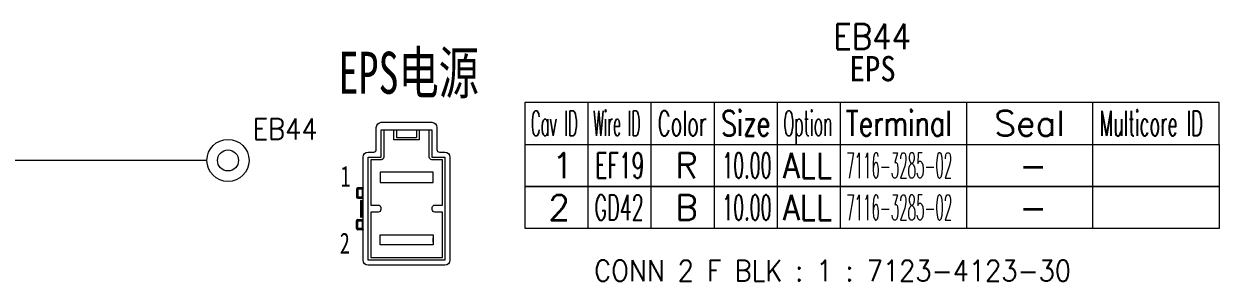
# Model space of a CAD drawing. Header units: inches. Extents: x 47316 to 59086, y 3141 to 11743.
# Drawn here: x 55426.1 to 55568.2, y 9662.5 to 9693.1 of the extents above; entities that cross this region are included whole.
import ezdxf

# ---------------------------------------------------------------- set-up
doc = ezdxf.new("R2010")
doc.units = ezdxf.units.IN
doc.header["$MEASUREMENT"] = 0
doc.styles.add('MtX_FangSong_GB2312', font='')
doc.styles.add('MtX_FangSong_GB2312_1', font='')
doc.styles.get("Standard").update_dxf_attribs({"font": ''})
doc.styles.get('MtX_FangSong_GB2312').set_extended_font_data('FangSong_GB2312')
doc.styles.get('MtX_FangSong_GB2312_1').set_extended_font_data('FangSong_GB2312', bold=True)
doc.styles.get('Standard').set_extended_font_data('SimSun')
doc.linetypes.add('_VH_FELT_TAPE', pattern='A,0.4,-0.7,["FELT",Standard,S=0.3,R=0,X=-0.5,Y=-0.15],-0.7', length=1.8)

msp = doc.modelspace()

# ---------------------------------------------------------------- linework, layer by layer
at = {"color": 0, "linetype": 'Continuous', "lineweight": 15}
for p, q in [((55485.73, 9683.74), (55568.23, 9683.74)), ((55485.73, 9678.74), (55485.73, 9683.74)), ((55468.63, 9681.36), (55474.63, 9681.36)), ((55468.03, 9678.12), (55468.03, 9680.76)), ((55468.63, 9680.46), (55470.43, 9680.46)), ((55468.63, 9677.22), (55468.63, 9680.46)), ((55468.93, 9680.46), (55468.93, 9677.22)), ((55470.13, 9679.26), (55470.13, 9680.46)), ((55470.43, 9680.46), (55470.43, 9679.56)), ((55470.43, 9680.46), (55472.83, 9680.46)), ((55472.83, 9680.46), (55472.83, 9679.56)), ((55472.83, 9680.46), (55474.63, 9680.46)), ((55473.13, 9680.46), (55473.13, 9679.26)), ((55474.33, 9677.22), (55474.33, 9680.46)), ((55474.63, 9680.46), (55474.63, 9677.22)), ((55475.23, 9680.76), (55475.23, 9678.12)), ((55473.13, 9679.26), (55470.13, 9679.26)), ((55470.43, 9679.56), (55472.83, 9679.56)), ((55485.73, 9678.74), (55568.23, 9678.74)), ((55466.47, 9675.04), (55466.47, 9677.22)), ((55467.07, 9677.82), (55467.73, 9677.82)), ((55467.07, 9675.04), (55467.07, 9677.22)), ((55467.07, 9677.22), (55468.63, 9677.22)), ((55468.63, 9676.92), (55467.37, 9676.92)), ((55467.37, 9676.92), (55467.37, 9675.04)), ((55474.63, 9677.22), (55476.19, 9677.22)), ((55475.89, 9676.92), (55474.63, 9676.92)), ((55475.53, 9677.82), (55476.19, 9677.82)), ((55475.89, 9675.04), (55475.89, 9676.92)), ((55476.19, 9677.22), (55476.19, 9675.04)), ((55476.79, 9677.22), (55476.79, 9675.04)), ((55468.48, 9675.42), (55468.48, 9674.22)), ((55468.89, 9675.42), (55468.48, 9675.42)), ((55474.78, 9675.42), (55469.54, 9675.42)), ((55466.47, 9667.13), (55466.47, 9675.04)), ((55467.07, 9667.13), (55467.07, 9675.04)), ((55467.37, 9675.04), (55467.37, 9671.52)), ((55468.48, 9674.57), (55468.48, 9674.22)), ((55468.48, 9674.22), (55474.78, 9674.22)), ((55475.89, 9671.52), (55475.89, 9675.04)), ((55476.19, 9675.04), (55476.19, 9667.13)), ((55476.79, 9675.04), (55476.79, 9667.13)), ((55467.37, 9671.52), (55467.97, 9671.52)), ((55467.97, 9671.52), (55468.27, 9671.52)), ((55468.57, 9671.22), (55468.57, 9670.98)), ((55474.69, 9670.98), (55474.69, 9671.22)), ((55474.99, 9671.52), (55475.89, 9671.52)), ((55467.37, 9670.68), (55467.37, 9667.13)), ((55467.97, 9670.68), (55467.37, 9670.68)), ((55468.27, 9670.68), (55467.97, 9670.68)), ((55475.89, 9670.68), (55474.99, 9670.68)), ((55475.89, 9667.13), (55475.89, 9670.68)), ((55466.47, 9664.98), (55466.47, 9667.13)), ((55467.07, 9664.98), (55467.07, 9667.13)), ((55467.37, 9667.13), (55467.37, 9665.28)), ((55468.48, 9667.72), (55468.48, 9667.98)), ((55468.48, 9667.98), (55474.78, 9667.98)), ((55468.48, 9666.78), (55468.48, 9667.17)), ((55468.48, 9666.78), (55468.48, 9667.13)), ((55474.78, 9667.98), (55474.78, 9666.78)), ((55475.89, 9665.28), (55475.89, 9667.13)), ((55476.19, 9667.13), (55476.19, 9664.98)), ((55476.79, 9667.13), (55476.79, 9664.98)), ((55474.78, 9666.78), (55468.48, 9666.78)), ((55476.19, 9664.98), (55467.07, 9664.98)), ((55476.19, 9664.38), (55467.07, 9664.38)), ((55467.37, 9665.28), (55475.89, 9665.28))]:
    msp.add_line(p, q, dxfattribs=at)
at = {"color": 7, "linetype": 'Continuous', "lineweight": 15}
for p, q in [((55493.23, 9678.74), (55493.23, 9683.74)), ((55500.73, 9678.74), (55500.73, 9683.74)), ((55508.23, 9678.74), (55508.23, 9683.74)), ((55515.73, 9678.74), (55515.73, 9683.74)), ((55523.23, 9678.74), (55523.23, 9683.74)), ((55538.23, 9678.74), (55538.23, 9683.74)), ((55553.23, 9678.74), (55553.23, 9683.74)), ((55568.23, 9678.74), (55568.23, 9683.74))]:
    msp.add_line(p, q, dxfattribs=at)
at = {"color": 102, "linetype": 'Continuous', "lineweight": 15}
for p, q in [((55493.23, 9673.74), (55493.23, 9678.74)), ((55500.73, 9673.74), (55500.73, 9678.74)), ((55508.23, 9673.74), (55508.23, 9678.74)), ((55515.73, 9673.74), (55515.73, 9678.74)), ((55523.23, 9673.74), (55523.23, 9678.74)), ((55538.23, 9673.74), (55538.23, 9678.74)), ((55553.23, 9673.74), (55553.23, 9678.74)), ((55493.23, 9668.74), (55493.23, 9673.74)), ((55500.73, 9668.74), (55500.73, 9673.74)), ((55508.23, 9668.74), (55508.23, 9673.74)), ((55515.73, 9668.74), (55515.73, 9673.74)), ((55523.23, 9668.74), (55523.23, 9673.74)), ((55538.23, 9668.74), (55538.23, 9673.74)), ((55553.23, 9668.74), (55553.23, 9673.74))]:
    msp.add_line(p, q, dxfattribs=at)
at = {"color": 0, "linetype": '_VH_FELT_TAPE', "lineweight": 15, "ltscale": 5}
msp.add_line((55447.9, 9676.83), (55395.03, 9676.83), dxfattribs=at)
at = {"color": 0, "lineweight": 15}
for p, q in [((55469.54, 9675.42), (55468.89, 9675.42)), ((55474.78, 9674.22), (55474.78, 9675.42)), ((55466.39, 9673.55), (55466.39, 9673.56)), ((55466.42, 9673.54), (55466.39, 9673.55)), ((55466.4, 9673.56), (55466.46, 9673.57)), ((55466.46, 9673.54), (55466.44, 9673.54)), ((55466.46, 9673.57), (55466.47, 9673.58)), ((55466.47, 9673.55), (55466.46, 9673.54)), ((55466.47, 9673.58), (55466.47, 9673.55)), ((55466.47, 9668.59), (55466.47, 9673.58)), ((55466.23, 9672.08), (55466.23, 9672.08)), ((55466.23, 9672.08), (55466.23, 9672.08)), ((55466.23, 9672.08), (55466.23, 9672.08)), ((55466.23, 9672.08), (55466.23, 9672.08)), ((55466.23, 9672.08), (55466.23, 9672.08)), ((55466.23, 9672.08), (55466.23, 9672.02)), ((55466.4, 9668.6), (55466.46, 9668.59)), ((55466.43, 9668.63), (55466.45, 9668.63)), ((55466.45, 9668.63), (55466.46, 9668.63)), ((55466.46, 9668.63), (55466.46, 9668.62)), ((55466.46, 9668.62), (55466.47, 9668.61)), ((55466.46, 9668.59), (55466.47, 9668.59)), ((55466.47, 9668.61), (55466.47, 9668.59)), ((55468.48, 9667.17), (55468.48, 9667.72)), ((55474.78, 9667.13), (55474.78, 9667.64))]:
    msp.add_line(p, q, dxfattribs=at)
at = {"color": 0, "lineweight": 15, "ltscale": 0.02}
for p, q in [((55465.69, 9673.4), (55465.85, 9673.4)), ((55465.69, 9672.51), (55465.85, 9672.51)), ((55465.85, 9669.65), (55465.69, 9669.65)), ((55465.85, 9668.76), (55465.69, 9668.76))]:
    msp.add_line(p, q, dxfattribs=at)
at = {"color": 0, "lineweight": 15, "ltscale": 0.111249}
for p, q in [((55465.69, 9673.4), (55465.69, 9672.51)), ((55465.85, 9673.4), (55465.85, 9672.51)), ((55466.37, 9673.4), (55466.37, 9672.51)), ((55465.69, 9668.76), (55465.69, 9669.65)), ((55465.85, 9668.76), (55465.85, 9669.65)), ((55466.37, 9669.65), (55466.37, 9668.76))]:
    msp.add_line(p, q, dxfattribs=at)
at = {"color": 0, "lineweight": 15, "ltscale": 0.065001}
for p, q in [((55466.37, 9673.56), (55465.85, 9673.56)), ((55466.37, 9673.4), (55465.85, 9673.4)), ((55465.85, 9672.51), (55466.37, 9672.51)), ((55465.85, 9672.35), (55466.37, 9672.35)), ((55465.85, 9669.81), (55466.37, 9669.81)), ((55465.85, 9669.65), (55466.37, 9669.65)), ((55466.37, 9668.76), (55465.85, 9668.76)), ((55466.37, 9668.6), (55465.85, 9668.6))]:
    msp.add_line(p, q, dxfattribs=at)
at = {"color": 0, "lineweight": 15, "ltscale": 0.020001}
for p, q in [((55465.85, 9673.56), (55465.85, 9673.4)), ((55465.85, 9672.35), (55465.85, 9672.51)), ((55466.37, 9672.35), (55466.37, 9672.51)), ((55465.85, 9669.65), (55465.85, 9669.81)), ((55466.37, 9669.65), (55466.37, 9669.81)), ((55465.85, 9668.76), (55465.85, 9668.6)), ((55466.37, 9668.6), (55466.37, 9668.76))]:
    msp.add_line(p, q, dxfattribs=at)
at = {"color": 0, "lineweight": 15, "ltscale": 0.005875}
msp.add_line((55466.37, 9673.52), (55466.37, 9673.56), dxfattribs=at)
at = {"color": 0, "lineweight": 15, "ltscale": 0.003372}
for p, q in [((55466.4, 9673.56), (55466.37, 9673.56)), ((55466.37, 9668.6), (55466.4, 9668.6))]:
    msp.add_line(p, q, dxfattribs=at)
at = {"color": 0, "lineweight": 15, "ltscale": 0.014127}
msp.add_line((55466.37, 9673.4), (55466.37, 9673.52), dxfattribs=at)
at = {"color": 0, "lineweight": 15, "ltscale": 0.0125}
for p, q in [((55466.37, 9673.4), (55466.47, 9673.4)), ((55466.37, 9672.51), (55466.47, 9672.51)), ((55466.37, 9669.65), (55466.47, 9669.65)), ((55466.37, 9668.76), (55466.47, 9668.76))]:
    msp.add_line(p, q, dxfattribs=at)
at = {"color": 0, "lineweight": 15, "ltscale": 0.008153}
for p, q in [((55466.23, 9672.02), (55466.17, 9672.02)), ((55466.17, 9670.14), (55466.23, 9670.14))]:
    msp.add_line(p, q, dxfattribs=at)
at = {"color": 0, "lineweight": 15, "ltscale": 0.235001}
for p, q in [((55466.17, 9672.02), (55466.17, 9670.14)), ((55466.23, 9672.02), (55466.23, 9670.14)), ((55466.39, 9670.14), (55466.39, 9672.02))]:
    msp.add_line(p, q, dxfattribs=at)
at = {"color": 0, "lineweight": 15, "ltscale": 0.027151}
for p, q in [((55466.23, 9672.08), (55466.45, 9672.08)), ((55466.45, 9670.08), (55466.23, 9670.08))]:
    msp.add_line(p, q, dxfattribs=at)
at = {"color": 0, "lineweight": 15, "ltscale": 0.019279}
for p, q in [((55466.23, 9672.02), (55466.39, 9672.02)), ((55466.39, 9670.14), (55466.23, 9670.14))]:
    msp.add_line(p, q, dxfattribs=at)
at = {"color": 0, "lineweight": 15, "ltscale": 0.010695}
for p, q in [((55466.39, 9672.02), (55466.47, 9672.02)), ((55466.47, 9670.14), (55466.39, 9670.14))]:
    msp.add_line(p, q, dxfattribs=at)
at = {"color": 0, "lineweight": 15, "ltscale": 0.003474}
for p, q in [((55466.45, 9672.08), (55466.47, 9672.08)), ((55466.47, 9670.08), (55466.45, 9670.08))]:
    msp.add_line(p, q, dxfattribs=at)
at = {"color": 0, "lineweight": 15, "ltscale": 0.00553}
msp.add_line((55466.39, 9668.61), (55466.43, 9668.63), dxfattribs=at)
at = {"color": 0, "linetype": 'Continuous', "lineweight": 15}
for points in [[(55485.73, 9673.74), (55485.73, 9678.74), (55568.23, 9678.74), (55568.23, 9673.74)], [(55485.73, 9668.74), (55485.73, 9673.74), (55568.23, 9673.74), (55568.23, 9668.74)]]:
    msp.add_lwpolyline(points, close=True, dxfattribs=at)
for radius in [2.5, 1.25]:
    msp.add_circle((55450.4, 9676.83), radius, dxfattribs=at)
at = {"color": 0, "linetype": 'Continuous', "lineweight": 15, "extrusion": (0, 0, -1)}
for centre, radius, start, end in [((-55468.63, 9680.76), 0.6, 0, 90), ((-55474.63, 9680.76), 0.6, 90, 180), ((-55467.07, 9677.22), 0.6, 0, 90), ((-55468.63, 9677.22), 0.3, 180, 270), ((-55474.63, 9677.22), 0.3, 270, 0), ((-55476.19, 9677.22), 0.6, 90, 180), ((-55468.27, 9671.22), 0.3, 90, 180), ((-55474.99, 9671.22), 0.3, 0, 90), ((-55468.27, 9670.98), 0.3, 180, 270), ((-55474.99, 9670.98), 0.3, 270, 0), ((-55467.07, 9664.98), 0.6, 270, 0), ((-55476.19, 9664.98), 0.6, 180, 270)]:
    msp.add_arc(centre, radius, start, end, dxfattribs=at)
at = {"color": 0, "linetype": 'Continuous', "lineweight": 15}
for centre, start, end in [((55467.73, 9678.12), 270, 0), ((55475.53, 9678.12), 180, 270)]:
    msp.add_arc(centre, 0.3, start, end, dxfattribs=at)
at = {"color": 0, "lineweight": 15}
for centre, radius, start, end in [((55465.85, 9673.4), 0.16, 90, 180), ((55466.37, 9673.54), 0.0276, 59.1949, 88.6569), ((55466.4, 9673.54), 0.0268, 90.7679, 121.1792), ((55466.44, 9673.59), 0.0503, 248.5861, 272.899), ((55465.85, 9672.51), 0.16, 180, 270), ((55466.23, 9672.02), 0.06, 90, 180), ((55466.37, 9672.25), 0.1, 360, 90), ((55466.45, 9672.02), 0.0589, 91.2697, 181.243), ((55465.85, 9669.65), 0.16, 90, 180), ((55466.23, 9670.14), 0.06, 180, 270), ((55466.37, 9669.91), 0.1, 270, 360), ((55466.45, 9670.14), 0.0589, 178.757, 268.7303), ((55465.85, 9668.76), 0.16, 180, 270), ((55466.37, 9668.63), 0.0276, 271.3429, 300.8053), ((55466.4, 9668.63), 0.0267, 238.7704, 269.2242)]:
    msp.add_arc(centre, radius, start, end, dxfattribs=at)
msp.add_ellipse((55466.23, 9670.14), major_axis=(0, 0.06), ratio=0.087155, start_param=3.141593, end_param=4.712389, dxfattribs=at)

# ---------------------------------------------------------------- texts
at = {"color": 0, "lineweight": 15, "width": 0.7}
for s, height, style, p in [('EPS电源', 5, 'MtX_FangSong_GB2312', (55463.54, 9684.75)), ('1', 2.5, 'MtX_FangSong_GB2312_1', (55463.78, 9673.7)), ('2', 2.5, 'MtX_FangSong_GB2312_1', (55463.69, 9665.75))]:
    msp.add_text(s, height=height, dxfattribs=dict(at, style=style)).set_placement(p)
at = {"color": 6, "linetype": 'Continuous', "lineweight": 20, "char_height": 3, "attachment_point": 1}
for s, insert, width in [('\\Fromans.shx;\\W0.9000000000;\\T1.0000000000;\\o\\lEB44', (55522.35, 9693.06), 10.2857), ('\\f黑体|b0|i0|c1|p0;\\W0.9000000000;\\T1.0000000000;\\o\\lEPS', (55524.28, 9689.24), 5.8247)]:
    msp.add_mtext(s, dxfattribs=dict(at, insert=insert, width=width))
at = {"color": 7, "linetype": 'Continuous', "lineweight": 15, "char_height": 3, "attachment_point": 1}
for s, insert, width in [('\\Fromans.shx;\\W0.4292452830;\\T1.0000000000;\\o\\lCav ID', (55486.42, 9682.74), 6.5), ('\\Fromans.shx;\\W0.4026548673;\\T1.0000000000;\\o\\lWire ID', (55493.85, 9682.74), 6.5), ('\\Fromans.shx;\\W0.5687500000;\\T1.0000000000;\\o\\lColor', (55501.48, 9682.74), 6.5), ('\\Fromans.shx;\\W0.7222222222;\\T1.0000000000;\\o\\lSize', (55509.04, 9682.74), 6.5), ('\\Fromans.shx;\\W0.4595959596;\\T1.0000000000;\\o\\lOption', (55516.43, 9682.74), 6.5), ('\\Fromans.shx;\\W0.7480916031;\\T1.0000000000;\\o\\lTerminal', (55523.84, 9682.74), 14), ('\\Fromans.shx;\\W1.0000000000;\\T1.0000000000;\\o\\lSeal', (55541.52, 9682.74), 9.2857), ('\\Fromans.shx;\\W0.5185185185;\\T1.0000000000;\\o\\lMulticore ID', (55554.03, 9682.74), 14), ('\\Fromans.shx;\\W1.0000000000;\\T1.0000000000;\\o\\l1', (55488.91, 9677.74), 2.8571), ('\\Fromans.shx;\\W1.0000000000;\\T1.0000000000;\\o\\l2', (55488.48, 9672.74), 2.8571)]:
    msp.add_mtext(s, dxfattribs=dict(at, insert=insert, width=width))
at = {"color": 21, "linetype": 'Continuous', "lineweight": 15, "attachment_point": 1}
for s, insert, char_height, width in [('\\Fromans.shx;\\W0.9000000000;\\T1.0000000000;\\o\\lEB44', (55453.33, 9681.83), 2.5, 8.5714), ('\\Fromans.shx;\\W0.5909090909;\\T1.0000000000;\\o\\lEF19', (55494.07, 9677.74), 3, 6.5), ('\\Fromans.shx;\\W0.5055555556;\\T1.0000000000;\\o\\l10.00', (55509.17, 9677.74), 3, 6.5), ('\\Fromans.shx;\\W0.3888888889;\\T1.0000000000;\\o\\l7116-3285-02', (55523.9, 9677.74), 3, 14), ('\\Fromans.shx;\\W0.5548780488;\\T1.0000000000;\\o\\lGD42', (55493.97, 9672.74), 3, 6.5), ('\\Fromans.shx;\\W0.5055555556;\\T1.0000000000;\\o\\l10.00', (55509.17, 9672.74), 3, 6.5), ('\\Fromans.shx;\\W0.3888888889;\\T1.0000000000;\\o\\l7116-3285-02', (55523.9, 9672.74), 3, 14)]:
    msp.add_mtext(s, dxfattribs=dict(at, insert=insert, char_height=char_height, width=width))
at = {"color": 140, "linetype": 'Continuous', "lineweight": 15, "char_height": 3, "attachment_point": 1}
for s, insert, width in [('\\Fromans.shx;\\W1.0000000000;\\T1.0000000000;\\o\\lR', (55503.55, 9677.74), 3), ('\\Fromans.shx;\\W0.8750000000;\\T1.0000000000;\\o\\lALL', (55516.36, 9677.74), 6.5), ('\\Fromans.shx;\\W1.0000000000;\\T1.0000000000;\\o\\l-', (55544.45, 9677.74), 3.7143), ('\\Fromans.shx;\\W1.0000000000;\\T1.0000000000;\\o\\lB', (55503.55, 9672.74), 3), ('\\Fromans.shx;\\W0.8750000000;\\T1.0000000000;\\o\\lALL', (55516.36, 9672.74), 6.5), ('\\Fromans.shx;\\W1.0000000000;\\T1.0000000000;\\o\\l-', (55544.45, 9672.74), 3.7143)]:
    msp.add_mtext(s, dxfattribs=dict(at, insert=insert, width=width))
at = {"color": 42, "linetype": 'Continuous', "lineweight": 15, "insert": (55493.93, 9664.99), "char_height": 2.5, "width": 66.75, "attachment_point": 1}
msp.add_mtext('\\Fromans.shx;\\W0.9000000000;\\T1.0000000000;\\o\\lCONN 2 F BLK : 1 : 7123-4123-30', dxfattribs=at)

doc.saveas('drawing.dxf')
